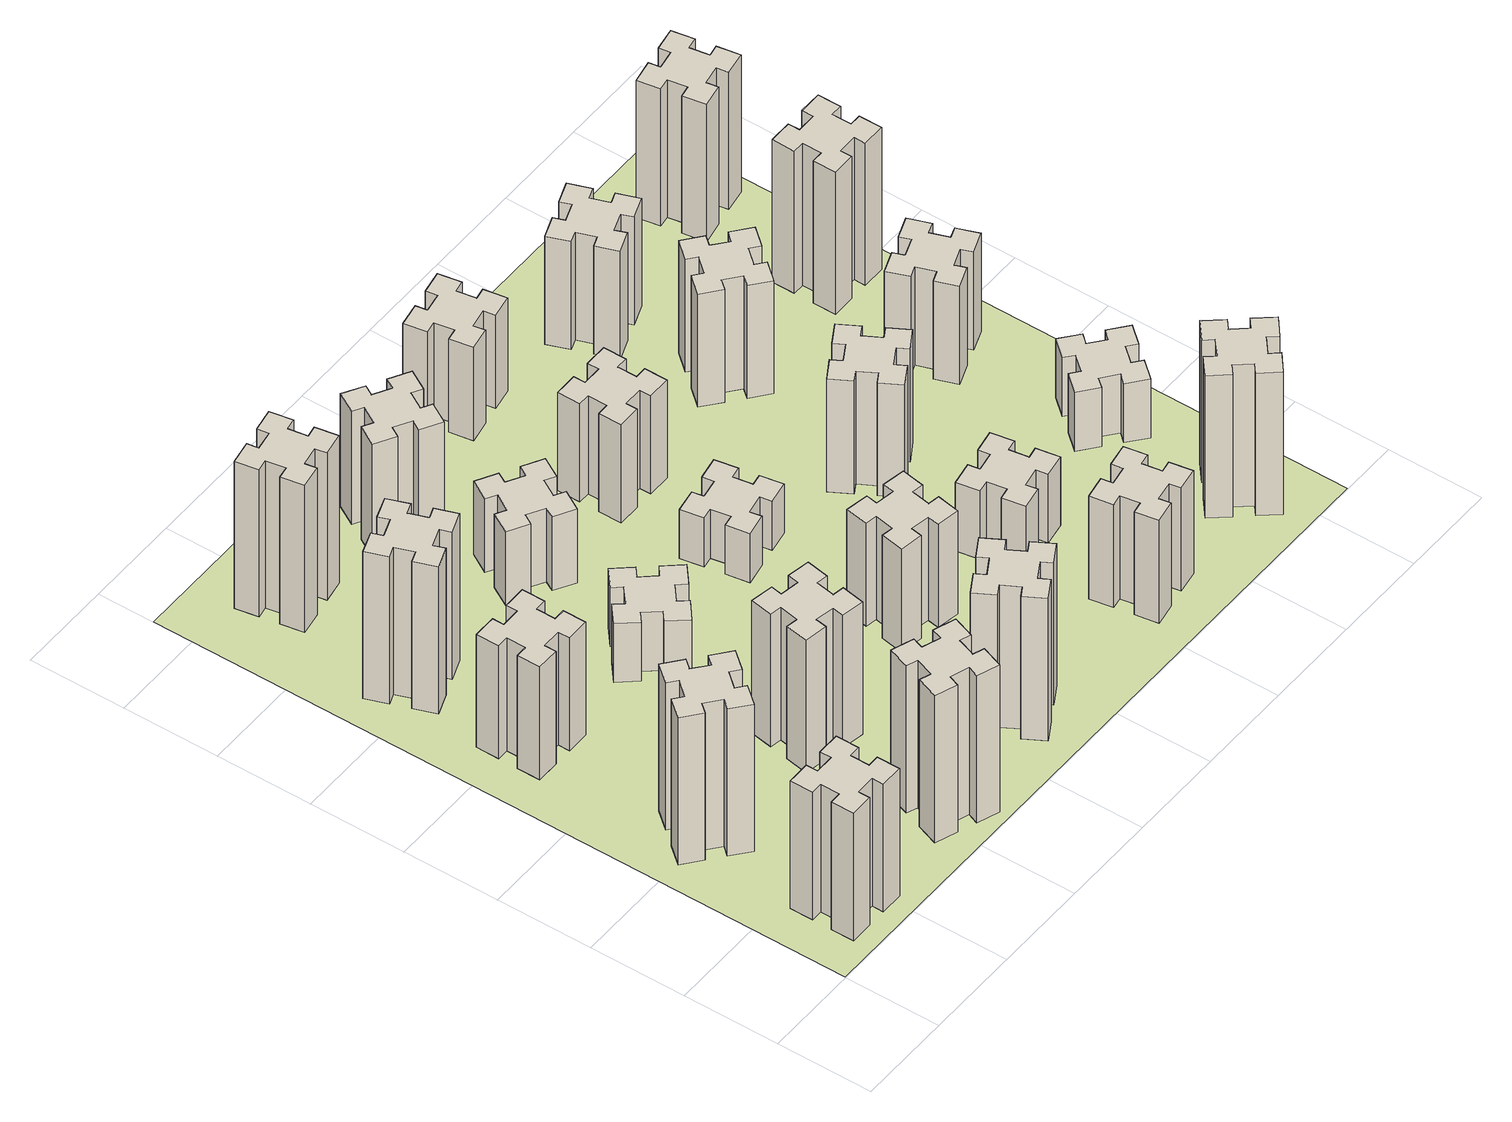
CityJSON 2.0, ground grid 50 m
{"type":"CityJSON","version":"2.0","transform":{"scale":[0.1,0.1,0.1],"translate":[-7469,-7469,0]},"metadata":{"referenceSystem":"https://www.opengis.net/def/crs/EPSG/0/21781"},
"CityObjects":{
"building1":{"type":"Building","attributes":{"class":"1000","function":"1000","usage":"1000","yearOfConstruction":2016,"roofType":"1000","measuredHeight":78,"storeysAboveGround":30,"storeysBelowGround":0},"geometry":[{"type":"Solid","lod":"1","boundaries":[[[[0,1,2,3,4,5,6,7,8,9,10,11,12,13,14,15,16,17,18,19]],[[17,16,20,21]],[[16,15,22,20]],[[15,14,23,22]],[[14,13,24,23]],[[13,12,25,24]],[[12,11,26,25]],[[11,10,27,26]],[[10,9,28,27]],[[9,8,29,28]],[[8,7,30,29]],[[7,6,31,30]],[[6,5,32,31]],[[5,4,33,32]],[[4,3,34,33]],[[3,2,35,34]],[[2,1,36,35]],[[1,0,37,36]],[[0,19,38,37]],[[19,18,39,38]],[[18,17,21,39]],[[24,25,26,27,28,29,30,31,32,33,34,35,36,37,38,39,21,20,22,23]]]]}]},
"building2":{"type":"Building","attributes":{"class":"1000","function":"1000","usage":"1000","yearOfConstruction":2016,"roofType":"1000","measuredHeight":90,"storeysAboveGround":30,"storeysBelowGround":0},"geometry":[{"type":"Solid","lod":"1","boundaries":[[[[40,41,42,43,44,45,46,47,48,49,50,51,52,53,54,55,56,57,58,59]],[[57,56,60,61]],[[56,55,62,60]],[[55,54,63,62]],[[54,53,64,63]],[[53,52,65,64]],[[52,51,66,65]],[[51,50,67,66]],[[50,49,68,67]],[[49,48,69,68]],[[48,47,70,69]],[[47,46,71,70]],[[46,45,72,71]],[[45,44,73,72]],[[44,43,74,73]],[[43,42,75,74]],[[42,41,76,75]],[[41,40,77,76]],[[40,59,78,77]],[[59,58,79,78]],[[58,57,61,79]],[[64,65,66,67,68,69,70,71,72,73,74,75,76,77,78,79,61,60,62,63]]]]}]},
"building3":{"type":"Building","attributes":{"class":"1000","function":"1000","usage":"1000","yearOfConstruction":2016,"roofType":"1000","measuredHeight":69,"storeysAboveGround":30,"storeysBelowGround":0},"geometry":[{"type":"Solid","lod":"1","boundaries":[[[[80,81,82,83,84,85,86,87,88,89,90,91,92,93,94,95,96,97,98,99]],[[97,96,100,101]],[[96,95,102,100]],[[95,94,103,102]],[[94,93,104,103]],[[93,92,105,104]],[[92,91,106,105]],[[91,90,107,106]],[[90,89,108,107]],[[89,88,109,108]],[[88,87,110,109]],[[87,86,111,110]],[[86,85,112,111]],[[85,84,113,112]],[[84,83,114,113]],[[83,82,115,114]],[[82,81,116,115]],[[81,80,117,116]],[[80,99,118,117]],[[99,98,119,118]],[[98,97,101,119]],[[104,105,106,107,108,109,110,111,112,113,114,115,116,117,118,119,101,100,102,103]]]]}]},
"building4":{"type":"Building","attributes":{"class":"1000","function":"1000","usage":"1000","yearOfConstruction":2016,"roofType":"1000","measuredHeight":90,"storeysAboveGround":30,"storeysBelowGround":0},"geometry":[{"type":"Solid","lod":"1","boundaries":[[[[120,121,122,123,124,125,126,127,128,129,130,131,132,133,134,135,136,137,138,139]],[[137,136,140,141]],[[136,135,142,140]],[[135,134,143,142]],[[134,133,144,143]],[[133,132,145,144]],[[132,131,146,145]],[[131,130,147,146]],[[130,129,148,147]],[[129,128,149,148]],[[128,127,150,149]],[[127,126,151,150]],[[126,125,152,151]],[[125,124,153,152]],[[124,123,154,153]],[[123,122,155,154]],[[122,121,156,155]],[[121,120,157,156]],[[120,139,158,157]],[[139,138,159,158]],[[138,137,141,159]],[[144,145,146,147,148,149,150,151,152,153,154,155,156,157,158,159,141,140,142,143]]]]}]},
"building5":{"type":"Building","attributes":{"class":"1000","function":"1000","usage":"1000","yearOfConstruction":2016,"roofType":"1000","measuredHeight":90,"storeysAboveGround":30,"storeysBelowGround":0},"geometry":[{"type":"Solid","lod":"1","boundaries":[[[[160,161,162,163,164,165,166,167,168,169,170,171,172,173,174,175,176,177,178,179]],[[177,176,180,181]],[[176,175,182,180]],[[175,174,183,182]],[[174,173,184,183]],[[173,172,185,184]],[[172,171,186,185]],[[171,170,187,186]],[[170,169,188,187]],[[169,168,189,188]],[[168,167,190,189]],[[167,166,191,190]],[[166,165,192,191]],[[165,164,193,192]],[[164,163,194,193]],[[163,162,195,194]],[[162,161,196,195]],[[161,160,197,196]],[[160,179,198,197]],[[179,178,199,198]],[[178,177,181,199]],[[184,185,186,187,188,189,190,191,192,193,194,195,196,197,198,199,181,180,182,183]]]]}]},
"building6":{"type":"Building","attributes":{"class":"1000","function":"1000","usage":"1000","yearOfConstruction":2016,"roofType":"1000","measuredHeight":81,"storeysAboveGround":30,"storeysBelowGround":0},"geometry":[{"type":"Solid","lod":"1","boundaries":[[[[200,201,202,203,204,205,206,207,208,209,210,211,212,213,214,215,216,217,218,219]],[[217,216,220,221]],[[216,215,222,220]],[[215,214,223,222]],[[214,213,224,223]],[[213,212,225,224]],[[212,211,226,225]],[[211,210,227,226]],[[210,209,228,227]],[[209,208,229,228]],[[208,207,230,229]],[[207,206,231,230]],[[206,205,232,231]],[[205,204,233,232]],[[204,203,234,233]],[[203,202,235,234]],[[202,201,236,235]],[[201,200,237,236]],[[200,219,238,237]],[[219,218,239,238]],[[218,217,221,239]],[[224,225,226,227,228,229,230,231,232,233,234,235,236,237,238,239,221,220,222,223]]]]}]},
"building7":{"type":"Building","attributes":{"class":"1000","function":"1000","usage":"1000","yearOfConstruction":2016,"roofType":"1000","measuredHeight":90,"storeysAboveGround":30,"storeysBelowGround":0},"geometry":[{"type":"Solid","lod":"1","boundaries":[[[[240,241,242,243,244,245,246,247,248,249,250,251,252,253,254,255,256,257,258,259]],[[257,256,260,261]],[[256,255,262,260]],[[255,254,263,262]],[[254,253,264,263]],[[253,252,265,264]],[[252,251,266,265]],[[251,250,267,266]],[[250,249,268,267]],[[249,248,269,268]],[[248,247,270,269]],[[247,246,271,270]],[[246,245,272,271]],[[245,244,273,272]],[[244,243,274,273]],[[243,242,275,274]],[[242,241,276,275]],[[241,240,277,276]],[[240,259,278,277]],[[259,258,279,278]],[[258,257,261,279]],[[264,265,266,267,268,269,270,271,272,273,274,275,276,277,278,279,261,260,262,263]]]]}]},
"building8":{"type":"Building","attributes":{"class":"1000","function":"1000","usage":"1000","yearOfConstruction":2016,"roofType":"1000","measuredHeight":36,"storeysAboveGround":30,"storeysBelowGround":0},"geometry":[{"type":"Solid","lod":"1","boundaries":[[[[280,281,282,283,284,285,286,287,288,289,290,291,292,293,294,295,296,297,298,299]],[[297,296,300,301]],[[296,295,302,300]],[[295,294,303,302]],[[294,293,304,303]],[[293,292,305,304]],[[292,291,306,305]],[[291,290,307,306]],[[290,289,308,307]],[[289,288,309,308]],[[288,287,310,309]],[[287,286,311,310]],[[286,285,312,311]],[[285,284,313,312]],[[284,283,314,313]],[[283,282,315,314]],[[282,281,316,315]],[[281,280,317,316]],[[280,299,318,317]],[[299,298,319,318]],[[298,297,301,319]],[[304,305,306,307,308,309,310,311,312,313,314,315,316,317,318,319,301,300,302,303]]]]}]},
"building9":{"type":"Building","attributes":{"class":"1000","function":"1000","usage":"1000","yearOfConstruction":2016,"roofType":"1000","measuredHeight":87,"storeysAboveGround":30,"storeysBelowGround":0},"geometry":[{"type":"Solid","lod":"1","boundaries":[[[[320,321,322,323,324,325,326,327,328,329,330,331,332,333,334,335,336,337,338,339]],[[337,336,340,341]],[[336,335,342,340]],[[335,334,343,342]],[[334,333,344,343]],[[333,332,345,344]],[[332,331,346,345]],[[331,330,347,346]],[[330,329,348,347]],[[329,328,349,348]],[[328,327,350,349]],[[327,326,351,350]],[[326,325,352,351]],[[325,324,353,352]],[[324,323,354,353]],[[323,322,355,354]],[[322,321,356,355]],[[321,320,357,356]],[[320,339,358,357]],[[339,338,359,358]],[[338,337,341,359]],[[344,345,346,347,348,349,350,351,352,353,354,355,356,357,358,359,341,340,342,343]]]]}]},
"building10":{"type":"Building","attributes":{"class":"1000","function":"1000","usage":"1000","yearOfConstruction":2016,"roofType":"1000","measuredHeight":45,"storeysAboveGround":30,"storeysBelowGround":0},"geometry":[{"type":"Solid","lod":"1","boundaries":[[[[360,361,362,363,364,365,366,367,368,369,370,371,372,373,374,375,376,377,378,379]],[[377,376,380,381]],[[376,375,382,380]],[[375,374,383,382]],[[374,373,384,383]],[[373,372,385,384]],[[372,371,386,385]],[[371,370,387,386]],[[370,369,388,387]],[[369,368,389,388]],[[368,367,390,389]],[[367,366,391,390]],[[366,365,392,391]],[[365,364,393,392]],[[364,363,394,393]],[[363,362,395,394]],[[362,361,396,395]],[[361,360,397,396]],[[360,379,398,397]],[[379,378,399,398]],[[378,377,381,399]],[[384,385,386,387,388,389,390,391,392,393,394,395,396,397,398,399,381,380,382,383]]]]}]},
"building11":{"type":"Building","attributes":{"class":"1000","function":"1000","usage":"1000","yearOfConstruction":2016,"roofType":"1000","measuredHeight":69,"storeysAboveGround":30,"storeysBelowGround":0},"geometry":[{"type":"Solid","lod":"1","boundaries":[[[[400,401,402,403,404,405,406,407,408,409,410,411,412,413,414,415,416,417,418,419]],[[417,416,420,421]],[[416,415,422,420]],[[415,414,423,422]],[[414,413,424,423]],[[413,412,425,424]],[[412,411,426,425]],[[411,410,427,426]],[[410,409,428,427]],[[409,408,429,428]],[[408,407,430,429]],[[407,406,431,430]],[[406,405,432,431]],[[405,404,433,432]],[[404,403,434,433]],[[403,402,435,434]],[[402,401,436,435]],[[401,400,437,436]],[[400,419,438,437]],[[419,418,439,438]],[[418,417,421,439]],[[424,425,426,427,428,429,430,431,432,433,434,435,436,437,438,439,421,420,422,423]]]]}]},
"building12":{"type":"Building","attributes":{"class":"1000","function":"1000","usage":"1000","yearOfConstruction":2016,"roofType":"1000","measuredHeight":63,"storeysAboveGround":30,"storeysBelowGround":0},"geometry":[{"type":"Solid","lod":"1","boundaries":[[[[440,441,442,443,444,445,446,447,448,449,450,451,452,453,454,455,456,457,458,459]],[[457,456,460,461]],[[456,455,462,460]],[[455,454,463,462]],[[454,453,464,463]],[[453,452,465,464]],[[452,451,466,465]],[[451,450,467,466]],[[450,449,468,467]],[[449,448,469,468]],[[448,447,470,469]],[[447,446,471,470]],[[446,445,472,471]],[[445,444,473,472]],[[444,443,474,473]],[[443,442,475,474]],[[442,441,476,475]],[[441,440,477,476]],[[440,459,478,477]],[[459,458,479,478]],[[458,457,461,479]],[[464,465,466,467,468,469,470,471,472,473,474,475,476,477,478,479,461,460,462,463]]]]}]},
"building13":{"type":"Building","attributes":{"class":"1000","function":"1000","usage":"1000","yearOfConstruction":2016,"roofType":"1000","measuredHeight":30,"storeysAboveGround":30,"storeysBelowGround":0},"geometry":[{"type":"Solid","lod":"1","boundaries":[[[[480,481,482,483,484,485,486,487,488,489,490,491,492,493,494,495,496,497,498,499]],[[497,496,500,501]],[[496,495,502,500]],[[495,494,503,502]],[[494,493,504,503]],[[493,492,505,504]],[[492,491,506,505]],[[491,490,507,506]],[[490,489,508,507]],[[489,488,509,508]],[[488,487,510,509]],[[487,486,511,510]],[[486,485,512,511]],[[485,484,513,512]],[[484,483,514,513]],[[483,482,515,514]],[[482,481,516,515]],[[481,480,517,516]],[[480,499,518,517]],[[499,498,519,518]],[[498,497,501,519]],[[504,505,506,507,508,509,510,511,512,513,514,515,516,517,518,519,501,500,502,503]]]]}]},
"building14":{"type":"Building","attributes":{"class":"1000","function":"1000","usage":"1000","yearOfConstruction":2016,"roofType":"1000","measuredHeight":60,"storeysAboveGround":30,"storeysBelowGround":0},"geometry":[{"type":"Solid","lod":"1","boundaries":[[[[520,521,522,523,524,525,526,527,528,529,530,531,532,533,534,535,536,537,538,539]],[[537,536,540,541]],[[536,535,542,540]],[[535,534,543,542]],[[534,533,544,543]],[[533,532,545,544]],[[532,531,546,545]],[[531,530,547,546]],[[530,529,548,547]],[[529,528,549,548]],[[528,527,550,549]],[[527,526,551,550]],[[526,525,552,551]],[[525,524,553,552]],[[524,523,554,553]],[[523,522,555,554]],[[522,521,556,555]],[[521,520,557,556]],[[520,539,558,557]],[[539,538,559,558]],[[538,537,541,559]],[[544,545,546,547,548,549,550,551,552,553,554,555,556,557,558,559,541,540,542,543]]]]}]},
"building15":{"type":"Building","attributes":{"class":"1000","function":"1000","usage":"1000","yearOfConstruction":2016,"roofType":"1000","measuredHeight":63,"storeysAboveGround":30,"storeysBelowGround":0},"geometry":[{"type":"Solid","lod":"1","boundaries":[[[[560,561,562,563,564,565,566,567,568,569,570,571,572,573,574,575,576,577,578,579]],[[577,576,580,581]],[[576,575,582,580]],[[575,574,583,582]],[[574,573,584,583]],[[573,572,585,584]],[[572,571,586,585]],[[571,570,587,586]],[[570,569,588,587]],[[569,568,589,588]],[[568,567,590,589]],[[567,566,591,590]],[[566,565,592,591]],[[565,564,593,592]],[[564,563,594,593]],[[563,562,595,594]],[[562,561,596,595]],[[561,560,597,596]],[[560,579,598,597]],[[579,578,599,598]],[[578,577,581,599]],[[584,585,586,587,588,589,590,591,592,593,594,595,596,597,598,599,581,580,582,583]]]]}]},
"building16":{"type":"Building","attributes":{"class":"1000","function":"1000","usage":"1000","yearOfConstruction":2016,"roofType":"1000","measuredHeight":57,"storeysAboveGround":30,"storeysBelowGround":0},"geometry":[{"type":"Solid","lod":"1","boundaries":[[[[600,601,602,603,604,605,606,607,608,609,610,611,612,613,614,615,616,617,618,619]],[[617,616,620,621]],[[616,615,622,620]],[[615,614,623,622]],[[614,613,624,623]],[[613,612,625,624]],[[612,611,626,625]],[[611,610,627,626]],[[610,609,628,627]],[[609,608,629,628]],[[608,607,630,629]],[[607,606,631,630]],[[606,605,632,631]],[[605,604,633,632]],[[604,603,634,633]],[[603,602,635,634]],[[602,601,636,635]],[[601,600,637,636]],[[600,619,638,637]],[[619,618,639,638]],[[618,617,621,639]],[[624,625,626,627,628,629,630,631,632,633,634,635,636,637,638,639,621,620,622,623]]]]}]},
"building17":{"type":"Building","attributes":{"class":"1000","function":"1000","usage":"1000","yearOfConstruction":2016,"roofType":"1000","measuredHeight":42,"storeysAboveGround":30,"storeysBelowGround":0},"geometry":[{"type":"Solid","lod":"1","boundaries":[[[[640,641,642,643,644,645,646,647,648,649,650,651,652,653,654,655,656,657,658,659]],[[657,656,660,661]],[[656,655,662,660]],[[655,654,663,662]],[[654,653,664,663]],[[653,652,665,664]],[[652,651,666,665]],[[651,650,667,666]],[[650,649,668,667]],[[649,648,669,668]],[[648,647,670,669]],[[647,646,671,670]],[[646,645,672,671]],[[645,644,673,672]],[[644,643,674,673]],[[643,642,675,674]],[[642,641,676,675]],[[641,640,677,676]],[[640,659,678,677]],[[659,658,679,678]],[[658,657,661,679]],[[664,665,666,667,668,669,670,671,672,673,674,675,676,677,678,679,661,660,662,663]]]]}]},
"building18":{"type":"Building","attributes":{"class":"1000","function":"1000","usage":"1000","yearOfConstruction":2016,"roofType":"1000","measuredHeight":69,"storeysAboveGround":30,"storeysBelowGround":0},"geometry":[{"type":"Solid","lod":"1","boundaries":[[[[680,681,682,683,684,685,686,687,688,689,690,691,692,693,694,695,696,697,698,699]],[[697,696,700,701]],[[696,695,702,700]],[[695,694,703,702]],[[694,693,704,703]],[[693,692,705,704]],[[692,691,706,705]],[[691,690,707,706]],[[690,689,708,707]],[[689,688,709,708]],[[688,687,710,709]],[[687,686,711,710]],[[686,685,712,711]],[[685,684,713,712]],[[684,683,714,713]],[[683,682,715,714]],[[682,681,716,715]],[[681,680,717,716]],[[680,699,718,717]],[[699,698,719,718]],[[698,697,701,719]],[[704,705,706,707,708,709,710,711,712,713,714,715,716,717,718,719,701,700,702,703]]]]}]},
"building19":{"type":"Building","attributes":{"class":"1000","function":"1000","usage":"1000","yearOfConstruction":2016,"roofType":"1000","measuredHeight":69,"storeysAboveGround":30,"storeysBelowGround":0},"geometry":[{"type":"Solid","lod":"1","boundaries":[[[[720,721,722,723,724,725,726,727,728,729,730,731,732,733,734,735,736,737,738,739]],[[737,736,740,741]],[[736,735,742,740]],[[735,734,743,742]],[[734,733,744,743]],[[733,732,745,744]],[[732,731,746,745]],[[731,730,747,746]],[[730,729,748,747]],[[729,728,749,748]],[[728,727,750,749]],[[727,726,751,750]],[[726,725,752,751]],[[725,724,753,752]],[[724,723,754,753]],[[723,722,755,754]],[[722,721,756,755]],[[721,720,757,756]],[[720,739,758,757]],[[739,738,759,758]],[[738,737,741,759]],[[744,745,746,747,748,749,750,751,752,753,754,755,756,757,758,759,741,740,742,743]]]]}]},
"building20":{"type":"Building","attributes":{"class":"1000","function":"1000","usage":"1000","yearOfConstruction":2016,"roofType":"1000","measuredHeight":87,"storeysAboveGround":30,"storeysBelowGround":0},"geometry":[{"type":"Solid","lod":"1","boundaries":[[[[760,761,762,763,764,765,766,767,768,769,770,771,772,773,774,775,776,777,778,779]],[[777,776,780,781]],[[776,775,782,780]],[[775,774,783,782]],[[774,773,784,783]],[[773,772,785,784]],[[772,771,786,785]],[[771,770,787,786]],[[770,769,788,787]],[[769,768,789,788]],[[768,767,790,789]],[[767,766,791,790]],[[766,765,792,791]],[[765,764,793,792]],[[764,763,794,793]],[[763,762,795,794]],[[762,761,796,795]],[[761,760,797,796]],[[760,779,798,797]],[[779,778,799,798]],[[778,777,781,799]],[[784,785,786,787,788,789,790,791,792,793,794,795,796,797,798,799,781,780,782,783]]]]}]},
"building21":{"type":"Building","attributes":{"class":"1000","function":"1000","usage":"1000","yearOfConstruction":2016,"roofType":"1000","measuredHeight":66,"storeysAboveGround":30,"storeysBelowGround":0},"geometry":[{"type":"Solid","lod":"1","boundaries":[[[[800,801,802,803,804,805,806,807,808,809,810,811,812,813,814,815,816,817,818,819]],[[817,816,820,821]],[[816,815,822,820]],[[815,814,823,822]],[[814,813,824,823]],[[813,812,825,824]],[[812,811,826,825]],[[811,810,827,826]],[[810,809,828,827]],[[809,808,829,828]],[[808,807,830,829]],[[807,806,831,830]],[[806,805,832,831]],[[805,804,833,832]],[[804,803,834,833]],[[803,802,835,834]],[[802,801,836,835]],[[801,800,837,836]],[[800,819,838,837]],[[819,818,839,838]],[[818,817,821,839]],[[824,825,826,827,828,829,830,831,832,833,834,835,836,837,838,839,821,820,822,823]]]]}]},
"building22":{"type":"Building","attributes":{"class":"1000","function":"1000","usage":"1000","yearOfConstruction":2016,"roofType":"1000","measuredHeight":36,"storeysAboveGround":30,"storeysBelowGround":0},"geometry":[{"type":"Solid","lod":"1","boundaries":[[[[840,841,842,843,844,845,846,847,848,849,850,851,852,853,854,855,856,857,858,859]],[[857,856,860,861]],[[856,855,862,860]],[[855,854,863,862]],[[854,853,864,863]],[[853,852,865,864]],[[852,851,866,865]],[[851,850,867,866]],[[850,849,868,867]],[[849,848,869,868]],[[848,847,870,869]],[[847,846,871,870]],[[846,845,872,871]],[[845,844,873,872]],[[844,843,874,873]],[[843,842,875,874]],[[842,841,876,875]],[[841,840,877,876]],[[840,859,878,877]],[[859,858,879,878]],[[858,857,861,879]],[[864,865,866,867,868,869,870,871,872,873,874,875,876,877,878,879,861,860,862,863]]]]}]},
"building23":{"type":"Building","attributes":{"class":"1000","function":"1000","usage":"1000","yearOfConstruction":2016,"roofType":"1000","measuredHeight":60,"storeysAboveGround":30,"storeysBelowGround":0},"geometry":[{"type":"Solid","lod":"1","boundaries":[[[[880,881,882,883,884,885,886,887,888,889,890,891,892,893,894,895,896,897,898,899]],[[897,896,900,901]],[[896,895,902,900]],[[895,894,903,902]],[[894,893,904,903]],[[893,892,905,904]],[[892,891,906,905]],[[891,890,907,906]],[[890,889,908,907]],[[889,888,909,908]],[[888,887,910,909]],[[887,886,911,910]],[[886,885,912,911]],[[885,884,913,912]],[[884,883,914,913]],[[883,882,915,914]],[[882,881,916,915]],[[881,880,917,916]],[[880,899,918,917]],[[899,898,919,918]],[[898,897,901,919]],[[904,905,906,907,908,909,910,911,912,913,914,915,916,917,918,919,901,900,902,903]]]]}]},
"building24":{"type":"Building","attributes":{"class":"1000","function":"1000","usage":"1000","yearOfConstruction":2016,"roofType":"1000","measuredHeight":87,"storeysAboveGround":30,"storeysBelowGround":0},"geometry":[{"type":"Solid","lod":"1","boundaries":[[[[920,921,922,923,924,925,926,927,928,929,930,931,932,933,934,935,936,937,938,939]],[[937,936,940,941]],[[936,935,942,940]],[[935,934,943,942]],[[934,933,944,943]],[[933,932,945,944]],[[932,931,946,945]],[[931,930,947,946]],[[930,929,948,947]],[[929,928,949,948]],[[928,927,950,949]],[[927,926,951,950]],[[926,925,952,951]],[[925,924,953,952]],[[924,923,954,953]],[[923,922,955,954]],[[922,921,956,955]],[[921,920,957,956]],[[920,939,958,957]],[[939,938,959,958]],[[938,937,941,959]],[[944,945,946,947,948,949,950,951,952,953,954,955,956,957,958,959,941,940,942,943]]]]}]},
"building25":{"type":"Building","attributes":{"class":"1000","function":"1000","usage":"1000","yearOfConstruction":2016,"roofType":"1000","measuredHeight":84,"storeysAboveGround":30,"storeysBelowGround":0},"geometry":[{"type":"Solid","lod":"1","boundaries":[[[[960,961,962,963,964,965,966,967,968,969,970,971,972,973,974,975,976,977,978,979]],[[977,976,980,981]],[[976,975,982,980]],[[975,974,983,982]],[[974,973,984,983]],[[973,972,985,984]],[[972,971,986,985]],[[971,970,987,986]],[[970,969,988,987]],[[969,968,989,988]],[[968,967,990,989]],[[967,966,991,990]],[[966,965,992,991]],[[965,964,993,992]],[[964,963,994,993]],[[963,962,995,994]],[[962,961,996,995]],[[961,960,997,996]],[[960,979,998,997]],[[979,978,999,998]],[[978,977,981,999]],[[984,985,986,987,988,989,990,991,992,993,994,995,996,997,998,999,981,980,982,983]]]]}]},
"landuse1":{"type":"LandUse","attributes":{"name":"plot1","function":"1010"},"geometry":[{"type":"MultiSurface","lod":"1","boundaries":[[[1000,1001,1002,1003]]]}]}
},
"vertices":[
[265,325,0],[265,225,0],[205,225,0],[205,105,0],[325,105,0],[325,165,0],[425,165,0],[425,105,0],[545,105,0],[545,225,0],[485,225,0],[485,325,0],[545,325,0],[545,445,0],[425,445,0],[425,385,0],[325,385,0],[325,445,0],[205,445,0],[205,325,0],[325,385,780],[325,445,780],[425,385,780],[425,445,780],[545,445,780],[545,325,780],[485,325,780],[485,225,780],[545,225,780],[545,105,780],[425,105,780],[425,165,780],[325,165,780],[325,105,780],[205,105,780],[205,225,780],[265,225,780],[265,325,780],[205,325,780],[205,445,780],
[484,1067,0],[408,1132,0],[446,1178,0],[354,1255,0],[277,1163,0],[323,1124,0],[259,1048,0],[213,1086,0],[136,994,0],[228,917,0],[266,963,0],[343,899,0],[304,853,0],[396,776,0],[473,868,0],[427,906,0],[492,983,0],[538,944,0],[615,1036,0],[523,1113,0],[492,983,900],[538,944,900],[427,906,900],[473,868,900],[396,776,900],[304,853,900],[343,899,900],[266,963,900],[228,917,900],[136,994,900],[213,1086,900],[259,1048,900],[323,1124,900],[277,1163,900],[354,1255,900],[446,1178,900],[408,1132,900],[484,1067,900],[523,1113,900],[615,1036,900],
[425,2065,0],[325,2065,0],[325,2125,0],[205,2125,0],[205,2005,0],[265,2005,0],[265,1905,0],[205,1905,0],[205,1785,0],[325,1785,0],[325,1845,0],[425,1845,0],[425,1785,0],[545,1785,0],[545,1905,0],[485,1905,0],[485,2005,0],[545,2005,0],[545,2125,0],[425,2125,0],[485,2005,690],[545,2005,690],[485,1905,690],[545,1905,690],[545,1785,690],[425,1785,690],[425,1845,690],[325,1845,690],[325,1785,690],[205,1785,690],[205,1905,690],[265,1905,690],[265,2005,690],[205,2005,690],[205,2125,690],[325,2125,690],[325,2065,690],[425,2065,690],[425,2125,690],[545,2125,690],
[385,2716,0],[291,2682,0],[270,2738,0],[157,2697,0],[199,2584,0],[255,2605,0],[289,2511,0],[233,2490,0],[274,2377,0],[387,2419,0],[366,2475,0],[460,2509,0],[480,2453,0],[593,2494,0],[552,2607,0],[496,2586,0],[462,2680,0],[518,2700,0],[477,2813,0],[364,2772,0],[462,2680,900],[518,2700,900],[496,2586,900],[552,2607,900],[593,2494,900],[480,2453,900],[460,2509,900],[366,2475,900],[387,2419,900],[274,2377,900],[233,2490,900],[289,2511,900],[255,2605,900],[199,2584,900],[157,2697,900],[270,2738,900],[291,2682,900],[385,2716,900],[364,2772,900],[477,2813,900],
[1029,360,0],[995,266,0],[939,287,0],[897,174,0],[1010,133,0],[1031,189,0],[1125,155,0],[1104,99,0],[1217,57,0],[1258,170,0],[1202,191,0],[1236,285,0],[1292,264,0],[1333,377,0],[1220,418,0],[1200,362,0],[1106,396,0],[1127,452,0],[1014,493,0],[973,380,0],[1106,396,900],[1127,452,900],[1200,362,900],[1220,418,900],[1333,377,900],[1292,264,900],[1236,285,900],[1202,191,900],[1258,170,900],[1217,57,900],[1104,99,900],[1125,155,900],[1031,189,900],[1010,133,900],[897,174,900],[939,287,900],[995,266,900],[1029,360,900],[973,380,900],[1014,493,900],
[1047,916,0],[1145,898,0],[1135,839,0],[1253,818,0],[1274,937,0],[1215,947,0],[1232,1045,0],[1291,1035,0],[1312,1153,0],[1194,1174,0],[1184,1115,0],[1085,1132,0],[1096,1191,0],[977,1212,0],[957,1094,0],[1016,1084,0],[998,985,0],[939,996,0],[918,877,0],[1037,857,0],[998,985,810],[939,996,810],[1016,1084,810],[957,1094,810],[977,1212,810],[1096,1191,810],[1085,1132,810],[1184,1115,810],[1194,1174,810],[1312,1153,810],[1291,1035,810],[1232,1045,810],[1215,947,810],[1274,937,810],[1253,818,810],[1135,839,810],[1145,898,810],[1047,916,810],[1037,857,810],[918,877,810],
[592,3305,0],[575,3404,0],[634,3414,0],[613,3532,0],[495,3511,0],[505,3452,0],[407,3435,0],[397,3494,0],[278,3473,0],[299,3355,0],[358,3365,0],[376,3267,0],[317,3257,0],[337,3138,0],[456,3159,0],[445,3218,0],[544,3236,0],[554,3177,0],[672,3197,0],[651,3316,0],[544,3236,900],[554,3177,900],[445,3218,900],[456,3159,900],[337,3138,900],[317,3257,900],[376,3267,900],[358,3365,900],[299,3355,900],[278,3473,900],[397,3494,900],[407,3435,900],[505,3452,900],[495,3511,900],[613,3532,900],[634,3414,900],[575,3404,900],[592,3305,900],[651,3316,900],[672,3197,900],
[1083,1972,0],[1006,1907,0],[968,1953,0],[876,1876,0],[953,1784,0],[999,1823,0],[1063,1746,0],[1017,1708,0],[1094,1616,0],[1186,1693,0],[1148,1739,0],[1224,1803,0],[1263,1757,0],[1355,1834,0],[1278,1926,0],[1232,1888,0],[1167,1964,0],[1213,2003,0],[1136,2095,0],[1044,2018,0],[1167,1964,360],[1213,2003,360],[1232,1888,360],[1278,1926,360],[1355,1834,360],[1263,1757,360],[1224,1803,360],[1148,1739,360],[1186,1693,360],[1094,1616,360],[1017,1708,360],[1063,1746,360],[999,1823,360],[953,1784,360],[876,1876,360],[968,1953,360],[1006,1907,360],[1083,1972,360],[1044,2018,360],[1136,2095,360],
[1744,496,0],[1657,446,0],[1627,498,0],[1523,438,0],[1583,334,0],[1635,364,0],[1685,277,0],[1633,247,0],[1693,143,0],[1797,203,0],[1767,255,0],[1854,305,0],[1884,253,0],[1988,313,0],[1928,417,0],[1876,387,0],[1826,474,0],[1878,504,0],[1818,608,0],[1714,548,0],[1826,474,870],[1878,504,870],[1876,387,870],[1928,417,870],[1988,313,870],[1884,253,870],[1854,305,870],[1767,255,870],[1797,203,870],[1693,143,870],[1633,247,870],[1685,277,870],[1635,364,870],[1583,334,870],[1523,438,870],[1627,498,870],[1657,446,870],[1744,496,870],[1714,548,870],[1818,608,870],
[1117,2525,0],[1204,2475,0],[1174,2423,0],[1278,2363,0],[1338,2467,0],[1286,2497,0],[1336,2584,0],[1388,2554,0],[1448,2658,0],[1344,2718,0],[1314,2666,0],[1227,2716,0],[1257,2768,0],[1153,2828,0],[1093,2724,0],[1145,2694,0],[1095,2607,0],[1043,2637,0],[983,2533,0],[1087,2473,0],[1095,2607,450],[1043,2637,450],[1145,2694,450],[1093,2724,450],[1153,2828,450],[1257,2768,450],[1227,2716,450],[1314,2666,450],[1344,2718,450],[1448,2658,450],[1388,2554,450],[1336,2584,450],[1286,2497,450],[1338,2467,450],[1278,2363,450],[1174,2423,450],[1204,2475,450],[1117,2525,450],[1087,2473,450],[983,2533,450],
[1186,3137,0],[1236,3224,0],[1288,3194,0],[1348,3298,0],[1244,3358,0],[1214,3306,0],[1127,3356,0],[1157,3408,0],[1053,3468,0],[993,3364,0],[1045,3334,0],[995,3247,0],[943,3277,0],[883,3173,0],[987,3113,0],[1017,3165,0],[1104,3115,0],[1074,3063,0],[1178,3003,0],[1238,3107,0],[1104,3115,690],[1074,3063,690],[1017,3165,690],[987,3113,690],[883,3173,690],[943,3277,690],[995,3247,690],[1045,3334,690],[993,3364,690],[1053,3468,690],[1157,3408,690],[1127,3356,690],[1214,3306,690],[1244,3358,690],[1348,3298,690],[1288,3194,690],[1236,3224,690],[1186,3137,690],[1238,3107,690],[1178,3003,690],
[2055,1047,0],[2072,1145,0],[2131,1135,0],[2152,1253,0],[2034,1274,0],[2024,1215,0],[1925,1232,0],[1936,1291,0],[1817,1312,0],[1797,1194,0],[1856,1184,0],[1838,1085,0],[1779,1096,0],[1758,977,0],[1877,957,0],[1887,1016,0],[1985,998,0],[1975,939,0],[2093,918,0],[2114,1037,0],[1985,998,630],[1975,939,630],[1887,1016,630],[1877,957,630],[1758,977,630],[1779,1096,630],[1838,1085,630],[1856,1184,630],[1797,1194,630],[1817,1312,630],[1936,1291,630],[1925,1232,630],[2024,1215,630],[2034,1274,630],[2152,1253,630],[2131,1135,630],[2072,1145,630],[2055,1047,630],[2114,1037,630],[2093,918,630],
[1972,1925,0],[1955,2024,0],[2014,2034,0],[1993,2152,0],[1875,2131,0],[1885,2072,0],[1787,2055,0],[1777,2114,0],[1658,2093,0],[1679,1975,0],[1738,1985,0],[1756,1887,0],[1697,1877,0],[1717,1758,0],[1836,1779,0],[1825,1838,0],[1924,1856,0],[1934,1797,0],[2052,1817,0],[2031,1936,0],[1924,1856,300],[1934,1797,300],[1825,1838,300],[1836,1779,300],[1717,1758,300],[1697,1877,300],[1756,1887,300],[1738,1985,300],[1679,1975,300],[1658,2093,300],[1777,2114,300],[1787,2055,300],[1885,2072,300],[1875,2131,300],[1993,2152,300],[2014,2034,300],[1955,2024,300],[1972,1925,300],[2031,1936,300],[2052,1817,300],
[1905,2705,0],[1805,2705,0],[1805,2765,0],[1685,2765,0],[1685,2645,0],[1745,2645,0],[1745,2545,0],[1685,2545,0],[1685,2425,0],[1805,2425,0],[1805,2485,0],[1905,2485,0],[1905,2425,0],[2025,2425,0],[2025,2545,0],[1965,2545,0],[1965,2645,0],[2025,2645,0],[2025,2765,0],[1905,2765,0],[1965,2645,600],[2025,2645,600],[1965,2545,600],[2025,2545,600],[2025,2425,600],[1905,2425,600],[1905,2485,600],[1805,2485,600],[1805,2425,600],[1685,2425,600],[1685,2545,600],[1745,2545,600],[1745,2645,600],[1685,2645,600],[1685,2765,600],[1805,2765,600],[1805,2705,600],[1905,2705,600],[1905,2765,600],[2025,2765,600],
[2665,258,0],[2764,276,0],[2774,217,0],[2892,237,0],[2871,356,0],[2812,345,0],[2795,444,0],[2854,454,0],[2833,572,0],[2715,551,0],[2725,492,0],[2627,475,0],[2617,534,0],[2498,513,0],[2519,395,0],[2578,405,0],[2596,307,0],[2537,297,0],[2557,178,0],[2676,199,0],[2596,307,630],[2537,297,630],[2578,405,630],[2519,395,630],[2498,513,630],[2617,534,630],[2627,475,630],[2725,492,630],[2715,551,630],[2833,572,630],[2854,454,630],[2795,444,630],[2812,345,630],[2871,356,630],[2892,237,630],[2774,217,630],[2764,276,630],[2665,258,630],[2676,199,630],[2557,178,630],
[1738,3465,0],[1756,3367,0],[1697,3357,0],[1717,3238,0],[1836,3259,0],[1825,3318,0],[1924,3336,0],[1934,3277,0],[2052,3297,0],[2031,3416,0],[1972,3405,0],[1955,3504,0],[2014,3514,0],[1993,3632,0],[1875,3611,0],[1885,3552,0],[1787,3535,0],[1777,3594,0],[1658,3573,0],[1679,3455,0],[1787,3535,570],[1777,3594,570],[1885,3552,570],[1875,3611,570],[1993,3632,570],[2014,3514,570],[1955,3504,570],[1972,3405,570],[2031,3416,570],[2052,3297,570],[1934,3277,570],[1924,3336,570],[1825,3318,570],[1836,3259,570],[1717,3238,570],[1697,3357,570],[1756,3367,570],[1738,3465,570],[1679,3455,570],[1658,3573,570],
[2625,1132,0],[2527,1115,0],[2517,1174,0],[2398,1153,0],[2419,1035,0],[2478,1045,0],[2496,947,0],[2437,937,0],[2457,818,0],[2576,839,0],[2565,898,0],[2664,916,0],[2674,857,0],[2792,877,0],[2771,996,0],[2712,985,0],[2695,1084,0],[2754,1094,0],[2733,1212,0],[2615,1191,0],[2695,1084,420],[2754,1094,420],[2712,985,420],[2771,996,420],[2792,877,420],[2674,857,420],[2664,916,420],[2565,898,420],[2576,839,420],[2457,818,420],[2437,937,420],[2496,947,420],[2478,1045,420],[2419,1035,420],[2398,1153,420],[2517,1174,420],[2527,1115,420],[2625,1132,420],[2615,1191,420],[2733,1212,420],
[2475,1744,0],[2525,1657,0],[2473,1627,0],[2533,1523,0],[2637,1583,0],[2607,1635,0],[2694,1685,0],[2724,1633,0],[2828,1693,0],[2768,1797,0],[2716,1767,0],[2666,1854,0],[2718,1884,0],[2658,1988,0],[2554,1928,0],[2584,1876,0],[2497,1826,0],[2467,1878,0],[2363,1818,0],[2423,1714,0],[2497,1826,690],[2467,1878,690],[2584,1876,690],[2554,1928,690],[2658,1988,690],[2718,1884,690],[2666,1854,690],[2716,1767,690],[2768,1797,690],[2828,1693,690],[2724,1633,690],[2694,1685,690],[2607,1635,690],[2637,1583,690],[2533,1523,690],[2473,1627,690],[2525,1657,690],[2475,1744,690],[2423,1714,690],[2363,1818,690],
[2804,2647,0],[2728,2712,0],[2766,2758,0],[2674,2835,0],[2597,2743,0],[2643,2704,0],[2579,2628,0],[2533,2666,0],[2456,2574,0],[2548,2497,0],[2586,2543,0],[2663,2479,0],[2624,2433,0],[2716,2356,0],[2793,2448,0],[2747,2486,0],[2812,2563,0],[2858,2524,0],[2935,2616,0],[2843,2693,0],[2812,2563,690],[2858,2524,690],[2747,2486,690],[2793,2448,690],[2716,2356,690],[2624,2433,690],[2663,2479,690],[2586,2543,690],[2548,2497,690],[2456,2574,690],[2533,2666,690],[2579,2628,690],[2643,2704,690],[2597,2743,690],[2674,2835,690],[2766,2758,690],[2728,2712,690],[2804,2647,690],[2843,2693,690],[2935,2616,690],
[3468,259,0],[3544,323,0],[3583,277,0],[3675,354,0],[3598,446,0],[3552,408,0],[3487,484,0],[3533,523,0],[3456,615,0],[3364,538,0],[3403,492,0],[3326,427,0],[3288,473,0],[3196,396,0],[3273,304,0],[3319,343,0],[3383,266,0],[3337,228,0],[3414,136,0],[3506,213,0],[3383,266,870],[3337,228,870],[3319,343,870],[3273,304,870],[3196,396,870],[3288,473,870],[3326,427,870],[3403,492,870],[3364,538,870],[3456,615,870],[3533,523,870],[3487,484,870],[3552,408,870],[3598,446,870],[3675,354,870],[3583,277,870],[3544,323,870],[3468,259,870],[3506,213,870],[3414,136,870],
[2716,3226,0],[2682,3320,0],[2738,3340,0],[2697,3453,0],[2584,3412,0],[2605,3356,0],[2511,3322,0],[2490,3378,0],[2377,3337,0],[2419,3224,0],[2475,3245,0],[2509,3151,0],[2453,3130,0],[2494,3017,0],[2607,3059,0],[2586,3115,0],[2680,3149,0],[2700,3093,0],[2813,3134,0],[2772,3247,0],[2680,3149,660],[2700,3093,660],[2586,3115,660],[2607,3059,660],[2494,3017,660],[2453,3130,660],[2509,3151,660],[2475,3245,660],[2419,3224,660],[2377,3337,660],[2490,3378,660],[2511,3322,660],[2605,3356,660],[2584,3412,660],[2697,3453,660],[2738,3340,660],[2682,3320,660],[2716,3226,660],[2772,3247,660],[2813,3134,660],
[3487,1006,0],[3552,1083,0],[3598,1044,0],[3675,1136,0],[3583,1213,0],[3544,1167,0],[3468,1232,0],[3506,1278,0],[3414,1355,0],[3337,1263,0],[3383,1224,0],[3319,1148,0],[3273,1186,0],[3196,1094,0],[3288,1017,0],[3326,1063,0],[3403,999,0],[3364,953,0],[3456,876,0],[3533,968,0],[3403,999,360],[3364,953,360],[3326,1063,360],[3288,1017,360],[3196,1094,360],[3273,1186,360],[3319,1148,360],[3383,1224,360],[3337,1263,360],[3414,1355,360],[3506,1278,360],[3468,1232,360],[3544,1167,360],[3583,1213,360],[3675,1136,360],[3598,1044,360],[3552,1083,360],[3487,1006,360],[3533,968,360],[3456,876,360],
[3215,1965,0],[3249,1871,0],[3193,1850,0],[3234,1737,0],[3347,1779,0],[3326,1835,0],[3420,1869,0],[3440,1813,0],[3553,1854,0],[3512,1967,0],[3456,1946,0],[3422,2040,0],[3478,2060,0],[3437,2173,0],[3324,2132,0],[3345,2076,0],[3251,2042,0],[3230,2098,0],[3117,2057,0],[3159,1944,0],[3251,2042,600],[3230,2098,600],[3345,2076,600],[3324,2132,600],[3437,2173,600],[3478,2060,600],[3422,2040,600],[3456,1946,600],[3512,1967,600],[3553,1854,600],[3440,1813,600],[3420,1869,600],[3326,1835,600],[3347,1779,600],[3234,1737,600],[3193,1850,600],[3249,1871,600],[3215,1965,600],[3159,1944,600],[3117,2057,600],
[3485,2705,0],[3385,2705,0],[3385,2765,0],[3265,2765,0],[3265,2645,0],[3325,2645,0],[3325,2545,0],[3265,2545,0],[3265,2425,0],[3385,2425,0],[3385,2485,0],[3485,2485,0],[3485,2425,0],[3605,2425,0],[3605,2545,0],[3545,2545,0],[3545,2645,0],[3605,2645,0],[3605,2765,0],[3485,2765,0],[3545,2645,870],[3605,2645,870],[3545,2545,870],[3605,2545,870],[3605,2425,870],[3485,2425,870],[3485,2485,870],[3385,2485,870],[3385,2425,870],[3265,2425,870],[3265,2545,870],[3325,2545,870],[3325,2645,870],[3265,2645,870],[3265,2765,870],[3385,2765,870],[3385,2705,870],[3485,2705,870],[3485,2765,870],[3605,2765,870],
[3552,3305,0],[3535,3404,0],[3594,3414,0],[3573,3532,0],[3455,3511,0],[3465,3452,0],[3367,3435,0],[3357,3494,0],[3238,3473,0],[3259,3355,0],[3318,3365,0],[3336,3267,0],[3277,3257,0],[3297,3138,0],[3416,3159,0],[3405,3218,0],[3504,3236,0],[3514,3177,0],[3632,3197,0],[3611,3316,0],[3504,3236,840],[3514,3177,840],[3405,3218,840],[3416,3159,840],[3297,3138,840],[3277,3257,840],[3336,3267,840],[3318,3365,840],[3259,3355,840],[3238,3473,840],[3357,3494,840],[3367,3435,840],[3465,3452,840],[3455,3511,840],[3573,3532,840],[3594,3414,840],[3535,3404,840],[3552,3305,840],[3611,3316,840],[3632,3197,840],
[5,3705,0],[3705,3705,0],[3705,5,0],[5,5,0]
]}
